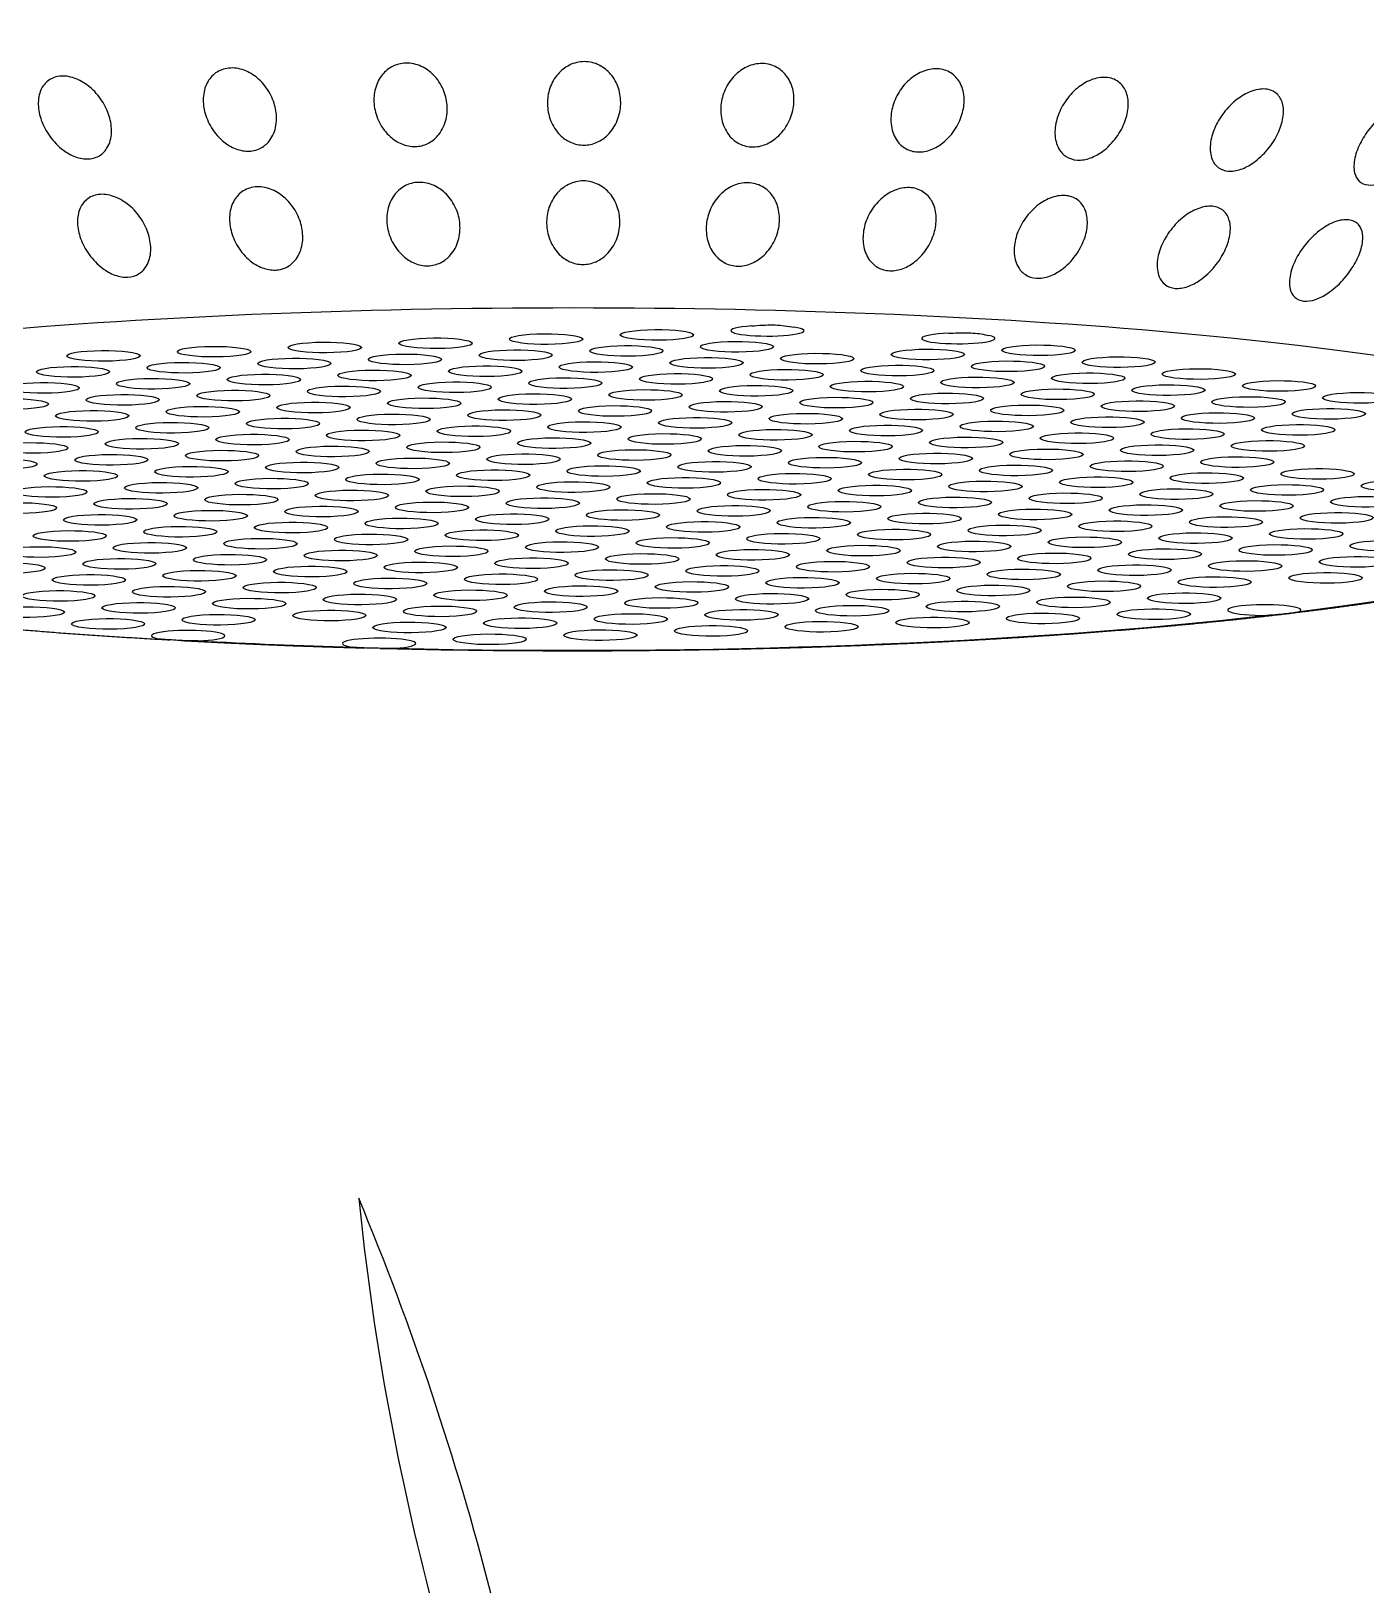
# Model space of a CAD drawing. Extents: x 398 to 508, y 628 to 778.
# Drawn here: x 442.644 to 444.301, y 700.406 to 702.346 of the extents above; entities that cross this region are included whole.
import ezdxf

# ---------------------------------------------------------------- set-up
doc = ezdxf.new("R2010")
doc.units = 0
doc.header["$MEASUREMENT"] = 0
doc.layers.add('1', color=4, linetype='Continuous')
doc.layers.add('DIM', color=3, linetype='Continuous')

# ---------------------------------------------------------------- blocks, each defined once
blk = doc.blocks.new('SUCTION')
at = {"layer": '1'}
for centre, major_axis, start_param, end_param in [((0.0017, 0.059), (-0.0289, 1.8748), 3.141593, 6.283185), ((-0.4641, 0.0518), (-0.022, 1.427), 2.994561, 6.430217)]:
    blk.add_ellipse(centre, major_axis=major_axis, ratio=0.145722, start_param=start_param, end_param=end_param, dxfattribs=at)
at = {"layer": '1', "color": 3}
for centre, major_axis, start_param, end_param in [((-0.59, 0.7512), (0.0007, -0.0455), 0.253665, 6.53685), ((-0.461, 0.763), (0.0007, -0.0455), 0.253665, 6.53685), ((-0.3862, 0.7502), (0.0007, -0.0455), 0.253665, 6.53685), ((-0.6443, 0.7265), (0.0007, -0.0455), 0.253665, 6.53685), ((-0.5152, 0.7383), (0.0007, -0.0455), 0.253665, 6.53685), ((-0.5695, 0.7136), (0.0007, -0.0455), 0.253665, 6.53685), ((-0.4404, 0.7255), (0.0007, -0.0455), 0.253665, 6.53685), ((-0.3656, 0.7126), (0.0007, -0.0455), 0.253665, 6.53685), ((-0.6237, 0.6889), (0.0007, -0.0455), 0.253665, 6.53685), ((-0.4947, 0.7008), (0.0007, -0.0455), 0.253665, 6.53685), ((-0.4199, 0.6879), (0.0007, -0.0455), 0.253665, 6.53685), ((-0.549, 0.6761), (0.0007, -0.0455), 0.253665, 6.53685), ((-0.3451, 0.6751), (0.0007, -0.0455), 0.253665, 6.53685), ((-0.6032, 0.6514), (0.0007, -0.0455), 0.253665, 6.53685), ((-0.4742, 0.6632), (0.0007, -0.0455), 0.253665, 6.53685), ((-0.3994, 0.6504), (0.0007, -0.0455), 0.253665, 6.53685), ((-0.5284, 0.6385), (0.0007, -0.0455), 0.253665, 6.53685), ((-0.3246, 0.6375), (0.0007, -0.0455), 0.253665, 6.53685), ((-0.6575, 0.6267), (0.0007, -0.0455), 0.253665, 6.53685), ((-0.5827, 0.6138), (0.0007, -0.0455), 0.253665, 6.53685), ((-0.4536, 0.6257), (0.0007, -0.0455), 0.253665, 6.53685), ((-0.3789, 0.6128), (0.0007, -0.0455), 0.253665, 6.53685), ((-0.5079, 0.601), (0.0007, -0.0455), 0.253665, 6.53685), ((-0.637, 0.5891), (0.0007, -0.0455), 0.253665, 6.53685), ((-0.5622, 0.5763), (0.0007, -0.0455), 0.253665, 6.53685), ((-0.4331, 0.5881), (0.0007, -0.0455), 0.253665, 6.53685), ((-0.3583, 0.5753), (0.0007, -0.0455), 0.253665, 6.53685), ((-0.6164, 0.5516), (0.0007, -0.0455), 0.253665, 6.53685), ((-0.4874, 0.5634), (0.0007, -0.0455), 0.253665, 6.53685), ((-0.5416, 0.5387), (0.0007, -0.0455), 0.253665, 6.53685), ((-0.4126, 0.5506), (0.0007, -0.0455), 0.253665, 6.53685), ((-0.3378, 0.5377), (0.0007, -0.0455), 0.253665, 6.53685), ((-0.6707, 0.5269), (0.0007, -0.0455), 4.977964, 10.008312), ((-0.5959, 0.514), (0.0007, -0.0455), 0.253665, 6.53685), ((-0.4669, 0.5259), (0.0007, -0.0455), 0.253665, 6.53685), ((-0.3921, 0.513), (0.0007, -0.0455), 0.253665, 6.53685), ((-0.5211, 0.5012), (0.0007, -0.0455), 0.253665, 6.53685), ((-0.3173, 0.5002), (0.0007, -0.0455), 0.253665, 6.53685), ((-0.6502, 0.4893), (0.0007, -0.0455), 0.253665, 6.53685), ((-0.5754, 0.4765), (0.0007, -0.0455), 0.253665, 6.53685), ((-0.4463, 0.4883), (0.0007, -0.0455), 0.253665, 6.53685), ((-0.3715, 0.4755), (0.0007, -0.0455), 0.253665, 6.53685), ((-0.4786, 0.0515), (-0.0215, 1.3915), 1.229121, 1.372604), ((-0.5006, 0.4636), (0.0007, -0.0455), 0.253665, 6.53685), ((-0.6296, 0.4518), (0.0007, -0.0455), 0.253665, 6.53685), ((-0.5549, 0.4389), (0.0007, -0.0455), 0.253665, 6.53685), ((-0.4258, 0.4508), (0.0007, -0.0455), 0.253665, 6.53685), ((-0.351, 0.4379), (0.0007, -0.0455), 0.253665, 6.53685), ((-0.4801, 0.4261), (0.0007, -0.0455), 0.253665, 6.53685), ((-0.6091, 0.4142), (0.0007, -0.0455), 0.253665, 6.53685), ((-0.5343, 0.4014), (0.0007, -0.0455), 0.253665, 6.53685), ((-0.4053, 0.4132), (0.0007, -0.0455), 0.253665, 6.53685), ((-0.3305, 0.4003), (0.0007, -0.0455), 0.253665, 6.53685), ((-0.5886, 0.3767), (0.0007, -0.0455), 0.253665, 6.53685), ((-0.4595, 0.3885), (0.0007, -0.0455), 0.253665, 6.53685), ((-0.5138, 0.3638), (0.0007, -0.0455), 0.253665, 6.53685), ((-0.3848, 0.3757), (0.0007, -0.0455), 0.253665, 6.53685), ((-0.31, 0.3628), (0.0007, -0.0455), 0.253665, 6.53685), ((-0.6428, 0.352), (0.0007, -0.0455), 0.253665, 6.53685), ((-0.5681, 0.3391), (0.0007, -0.0455), 0.253665, 6.53685), ((-0.439, 0.351), (0.0007, -0.0455), 0.253665, 6.53685), ((-0.3642, 0.3381), (0.0007, -0.0455), 0.253665, 6.53685), ((-0.4933, 0.3263), (0.0007, -0.0455), 0.253665, 6.53685), ((-0.6223, 0.3144), (0.0007, -0.0455), 0.253665, 6.53685), ((-0.5475, 0.3016), (0.0007, -0.0455), 0.253665, 6.53685), ((-0.4185, 0.3134), (0.0007, -0.0455), 0.253665, 6.53685), ((-0.3437, 0.3005), (0.0007, -0.0455), 0.253665, 6.53685), ((-0.6766, 0.2897), (0.0007, -0.0455), 5.159783, 10.190131), ((-0.4727, 0.2887), (0.0007, -0.0455), 0.253665, 6.53685), ((-0.6018, 0.2769), (0.0007, -0.0455), 0.253665, 6.53685), ((-0.527, 0.264), (0.0007, -0.0455), 0.253665, 6.53685), ((-0.398, 0.2758), (0.0007, -0.0455), 0.253665, 6.53685), ((-0.3232, 0.263), (0.0007, -0.0455), 0.253665, 6.53685), ((-0.6561, 0.2522), (0.0007, -0.0455), 0.253665, 6.53685), ((-0.4522, 0.2512), (0.0007, -0.0455), 0.253665, 6.53685), ((-0.5813, 0.2393), (0.0007, -0.0455), 0.253665, 6.53685), ((-0.5065, 0.2265), (0.0007, -0.0455), 0.253665, 6.53685), ((-0.3774, 0.2383), (0.0007, -0.0455), 0.253665, 6.53685), ((-0.3026, 0.2254), (0.0007, -0.0455), 0.253665, 6.53685), ((-0.4786, 0.0515), (-0.0215, 1.3915), 1.410939, 2.237983), ((-0.6355, 0.2146), (0.0007, -0.0455), 0.253665, 6.53685), ((-0.4317, 0.2136), (0.0007, -0.0455), 0.253665, 6.53685), ((-0.5607, 0.2018), (0.0007, -0.0455), 0.253665, 6.53685), ((-0.486, 0.1889), (0.0007, -0.0455), 0.253665, 6.53685), ((-0.3569, 0.2007), (0.0007, -0.0455), 0.253665, 6.53685), ((-0.615, 0.1771), (0.0007, -0.0455), 0.253665, 6.53685), ((-0.5402, 0.1642), (0.0007, -0.0455), 0.253665, 6.53685), ((-0.4112, 0.176), (0.0007, -0.0455), 0.253665, 6.53685), ((-0.3364, 0.1632), (0.0007, -0.0455), 0.253665, 6.53685), ((-0.6693, 0.1524), (0.0007, -0.0455), 0.253665, 6.53685), ((-0.4654, 0.1513), (0.0007, -0.0455), 0.253665, 6.53685), ((-0.5945, 0.1395), (0.0007, -0.0455), 0.253665, 6.53685), ((-0.5197, 0.1267), (0.0007, -0.0455), 0.253665, 6.53685), ((-0.3906, 0.1385), (0.0007, -0.0455), 0.253665, 6.53685), ((-0.3159, 0.1256), (0.0007, -0.0455), 0.253665, 6.53685), ((-0.6487, 0.1148), (0.0007, -0.0455), 0.253665, 6.53685), ((-0.4449, 0.1138), (0.0007, -0.0455), 0.253665, 6.53685), ((-0.574, 0.102), (0.0007, -0.0455), 0.253665, 6.53685), ((-0.4992, 0.0891), (0.0007, -0.0455), 0.253665, 6.53685), ((-0.3701, 0.1009), (0.0007, -0.0455), 0.253665, 6.53685), ((-0.2953, 0.0881), (0.0007, -0.0455), 0.253665, 6.53685), ((-0.6282, 0.0773), (0.0007, -0.0455), 0.253665, 6.53685), ((-0.4244, 0.0762), (0.0007, -0.0455), 0.253665, 6.53685), ((-0.5534, 0.0644), (0.0007, -0.0455), 0.253665, 6.53685), ((-0.4786, 0.0515), (0.0007, -0.0455), 0.253665, 6.53685), ((-0.3496, 0.0634), (0.0007, -0.0455), 0.253665, 6.53685), ((-0.6077, 0.0397), (0.0007, -0.0455), 0.253665, 6.53685), ((-0.4039, 0.0387), (0.0007, -0.0455), 0.253665, 6.53685), ((-0.662, 0.015), (0.0007, -0.0455), 0.253665, 6.53685), ((-0.5329, 0.0268), (0.0007, -0.0455), 0.253665, 6.53685), ((-0.4581, 0.014), (0.0007, -0.0455), 0.253665, 6.53685), ((-0.3291, 0.0258), (0.0007, -0.0455), 0.253665, 6.53685), ((-0.5872, 0.0022), (0.0007, -0.0455), 0.253665, 6.53685), ((-0.5124, -0.0107), (0.0007, -0.0455), 0.253665, 6.53685), ((-0.3833, 0.0011), (0.0007, -0.0455), 0.253665, 6.53685), ((-0.6414, -0.0225), (0.0007, -0.0455), 0.253665, 6.53685), ((-0.4376, -0.0236), (0.0007, -0.0455), 0.253665, 6.53685), ((-0.3085, -0.0117), (0.0007, -0.0455), 0.253665, 6.53685), ((-0.5666, -0.0354), (0.0007, -0.0455), 0.253665, 6.53685), ((-0.4919, -0.0483), (0.0007, -0.0455), 0.253665, 6.53685), ((-0.3628, -0.0364), (0.0007, -0.0455), 0.253665, 6.53685), ((-0.288, -0.0493), (0.0007, -0.0455), 0.253665, 6.53685), ((-0.6209, -0.0601), (0.0007, -0.0455), 0.253665, 6.53685), ((-0.4171, -0.0611), (0.0007, -0.0455), 0.253665, 6.53685), ((-0.5461, -0.073), (0.0007, -0.0455), 0.253665, 6.53685), ((-0.4713, -0.0858), (0.0007, -0.0455), 0.253665, 6.53685), ((-0.3423, -0.074), (0.0007, -0.0455), 0.253665, 6.53685), ((-0.6004, -0.0977), (0.0007, -0.0455), 0.253665, 6.53685), ((-0.3965, -0.0987), (0.0007, -0.0455), 0.253665, 6.53685), ((-0.6546, -0.1223), (0.0007, -0.0455), 0.253665, 6.53685), ((-0.5256, -0.1105), (0.0007, -0.0455), 0.253665, 6.53685), ((-0.4508, -0.1234), (0.0007, -0.0455), 0.253665, 6.53685), ((-0.3218, -0.1115), (0.0007, -0.0455), 0.253665, 6.53685), ((-0.5799, -0.1352), (0.0007, -0.0455), 0.253665, 6.53685), ((-0.376, -0.1362), (0.0007, -0.0455), 0.253665, 6.53685), ((-0.6341, -0.1599), (0.0007, -0.0455), 0.253665, 6.53685), ((-0.5051, -0.1481), (0.0007, -0.0455), 0.253665, 6.53685), ((-0.4303, -0.1609), (0.0007, -0.0455), 0.253665, 6.53685), ((-0.3012, -0.1491), (0.0007, -0.0455), 0.253665, 6.53685), ((-0.5593, -0.1728), (0.0007, -0.0455), 0.253665, 6.53685), ((-0.4845, -0.1856), (0.0007, -0.0455), 0.253665, 6.53685), ((-0.3555, -0.1738), (0.0007, -0.0455), 0.253665, 6.53685), ((-0.6136, -0.1975), (0.0007, -0.0455), 0.253665, 6.53685), ((-0.4098, -0.1985), (0.0007, -0.0455), 0.253665, 6.53685), ((-0.2807, -0.1866), (0.0007, -0.0455), 2.01819, 7.048538), ((-0.5388, -0.2103), (0.0007, -0.0455), 0.253665, 6.53685), ((-0.464, -0.2232), (0.0007, -0.0455), 0.253665, 6.53685), ((-0.335, -0.2113), (0.0007, -0.0455), 0.253665, 6.53685), ((-0.5931, -0.235), (0.0007, -0.0455), 0.253665, 6.53685), ((-0.3892, -0.236), (0.0007, -0.0455), 0.253665, 6.53685), ((-0.6473, -0.2597), (0.0007, -0.0455), 0.253665, 6.53685), ((-0.5183, -0.2479), (0.0007, -0.0455), 0.253665, 6.53685), ((-0.4435, -0.2607), (0.0007, -0.0455), 0.253665, 6.53685), ((-0.3144, -0.2489), (0.0007, -0.0455), 0.253665, 6.53685), ((-0.5725, -0.2726), (0.0007, -0.0455), 0.253665, 6.53685), ((-0.3687, -0.2736), (0.0007, -0.0455), 0.253665, 6.53685), ((-0.6268, -0.2973), (0.0007, -0.0455), 0.253665, 6.53685), ((-0.4978, -0.2854), (0.0007, -0.0455), 0.253665, 6.53685), ((-0.423, -0.2983), (0.0007, -0.0455), 0.253665, 6.53685), ((-0.552, -0.3101), (0.0007, -0.0455), 0.253665, 6.53685), ((-0.3482, -0.3111), (0.0007, -0.0455), 0.253665, 6.53685), ((-0.6063, -0.3348), (0.0007, -0.0455), 0.253665, 6.53685), ((-0.4772, -0.323), (0.0007, -0.0455), 0.253665, 6.53685), ((-0.4024, -0.3358), (0.0007, -0.0455), 0.253665, 6.53685), ((-0.5315, -0.3477), (0.0007, -0.0455), 0.253665, 6.53685), ((-0.4567, -0.3605), (0.0007, -0.0455), 0.253665, 6.53685), ((-0.3277, -0.3487), (0.0007, -0.0455), 0.253665, 6.53685), ((-0.5858, -0.3724), (0.0007, -0.0455), 0.253665, 6.53685), ((-0.3819, -0.3734), (0.0007, -0.0455), 0.253665, 6.53685), ((-0.64, -0.3971), (0.0007, -0.0455), 0.253665, 6.53685), ((-0.511, -0.3852), (0.0007, -0.0455), 0.253665, 6.53685), ((-0.4362, -0.3981), (0.0007, -0.0455), 0.253665, 6.53685), ((-0.3071, -0.3863), (0.0007, -0.0455), 0.253665, 6.53685), ((-0.5652, -0.4099), (0.0007, -0.0455), 0.253665, 6.53685), ((-0.3614, -0.4109), (0.0007, -0.0455), 0.253665, 6.53685), ((-0.6195, -0.4346), (0.0007, -0.0455), 0.253665, 6.53685), ((-0.4904, -0.4228), (0.0007, -0.0455), 0.253665, 6.53685), ((-0.4157, -0.4356), (0.0007, -0.0455), 0.253665, 6.53685), ((-0.2866, -0.4238), (0.0007, -0.0455), 1.836372, 6.86672), ((-0.5447, -0.4475), (0.0007, -0.0455), 0.253665, 6.53685), ((-0.3409, -0.4485), (0.0007, -0.0455), 0.253665, 6.53685), ((-0.599, -0.4722), (0.0007, -0.0455), 0.253665, 6.53685), ((-0.4699, -0.4603), (0.0007, -0.0455), 0.253665, 6.53685), ((-0.3951, -0.4732), (0.0007, -0.0455), 0.253665, 6.53685), ((-0.5242, -0.485), (0.0007, -0.0455), 0.253665, 6.53685), ((-0.3203, -0.4861), (0.0007, -0.0455), 0.253665, 6.53685), ((-0.5784, -0.5097), (0.0007, -0.0455), 0.253665, 6.53685), ((-0.4494, -0.4979), (0.0007, -0.0455), 0.253665, 6.53685), ((-0.3746, -0.5108), (0.0007, -0.0455), 0.253665, 6.53685), ((-0.6327, -0.5344), (0.0007, -0.0455), 0.253665, 6.53685), ((-0.5037, -0.5226), (0.0007, -0.0455), 0.253665, 6.53685), ((-0.2998, -0.5236), (0.0007, -0.0455), 0.253665, 6.53685), ((-0.5579, -0.5473), (0.0007, -0.0455), 0.253665, 6.53685), ((-0.4289, -0.5355), (0.0007, -0.0455), 0.253665, 6.53685), ((-0.3541, -0.5483), (0.0007, -0.0455), 0.253665, 6.53685), ((-0.6122, -0.572), (0.0007, -0.0455), 0.253665, 6.53685), ((-0.4831, -0.5601), (0.0007, -0.0455), 0.253665, 6.53685), ((-0.4083, -0.573), (0.0007, -0.0455), 0.253665, 6.53685), ((-0.5374, -0.5848), (0.0007, -0.0455), 0.253665, 6.53685), ((-0.3336, -0.5859), (0.0007, -0.0455), 0.253665, 6.53685), ((-0.5917, -0.6095), (0.0007, -0.0455), 0.253665, 6.53685), ((-0.4626, -0.5977), (0.0007, -0.0455), 0.253665, 6.53685), ((-0.3878, -0.6106), (0.0007, -0.0455), 0.253665, 6.53685), ((-0.5169, -0.6224), (0.0007, -0.0455), 0.253665, 6.53685), ((-0.313, -0.6234), (0.0007, -0.0455), 0.253665, 6.53685), ((-0.5711, -0.6471), (0.0007, -0.0455), 0.253665, 6.53685), ((-0.4421, -0.6353), (0.0007, -0.0455), 0.253665, 6.53685), ((-0.3673, -0.6481), (0.0007, -0.0455), 0.253665, 6.53685), ((-0.4963, -0.66), (0.0007, -0.0455), 0.253665, 6.53685), ((-0.6254, -0.6718), (0.0007, -0.0455), 0.253665, 6.53685), ((-0.5506, -0.6846), (0.0007, -0.0455), 0.253665, 6.53685), ((-0.4216, -0.6728), (0.0007, -0.0455), 0.253665, 6.53685), ((-0.3468, -0.6857), (0.0007, -0.0455), 0.253665, 6.53685), ((-0.6049, -0.7093), (0.0007, -0.0455), 0.253665, 6.53685), ((-0.4758, -0.6975), (0.0007, -0.0455), 0.253665, 6.53685), ((-0.5301, -0.7222), (0.0007, -0.0455), 0.253665, 6.53685), ((-0.401, -0.7104), (0.0007, -0.0455), 0.253665, 6.53685), ((-0.3262, -0.7232), (0.0007, -0.0455), 0.253665, 6.53685), ((-0.5843, -0.7469), (0.0007, -0.0455), 0.253665, 6.53685), ((-0.4553, -0.7351), (0.0007, -0.0455), 0.253665, 6.53685), ((-0.3805, -0.7479), (0.0007, -0.0455), 0.253665, 6.53685), ((-0.5096, -0.7598), (0.0007, -0.0455), 0.253665, 6.53685), ((-0.5638, -0.7845), (0.0007, -0.0455), 0.253665, 6.53685), ((-0.4348, -0.7726), (0.0007, -0.0455), 0.253665, 6.53685), ((-0.36, -0.7855), (0.0007, -0.0455), 0.253665, 6.53685), ((-0.489, -0.7973), (0.0007, -0.0455), 0.253665, 6.53685), ((-0.6181, -0.8091), (0.0007, -0.0455), 6.025162, 11.05551), ((-0.5433, -0.822), (0.0007, -0.0455), 0.253665, 6.53685), ((-0.4142, -0.8102), (0.0007, -0.0455), 0.253665, 6.53685), ((-0.3395, -0.823), (0.0007, -0.0455), 0.253665, 6.53685), ((-0.4685, -0.8349), (0.0007, -0.0455), 0.253665, 6.53685), ((-0.5228, -0.8596), (0.0007, -0.0455), 0.253665, 6.53685), ((-0.3937, -0.8477), (0.0007, -0.0455), 0.253665, 6.53685), ((-0.577, -0.8843), (0.0007, -0.0455), 0.253665, 6.53685), ((-0.448, -0.8724), (0.0007, -0.0455), 0.253665, 6.53685), ((-0.4786, 0.0515), (-0.0215, 1.3915), 2.276318, 2.419801), ((-0.5022, -0.8971), (0.0007, -0.0455), 0.253665, 6.53685), ((-0.3732, -0.8853), (0.0007, -0.0455), 0.253665, 6.53685), ((-0.5565, -0.9218), (0.0007, -0.0455), 0.253665, 6.53685), ((-0.3527, -0.9228), (0.0007, -0.0455), 0.253665, 6.53685), ((-0.4817, -0.9347), (0.0007, -0.0455), 0.253665, 6.53685), ((-0.536, -0.9594), (0.0007, -0.0455), 0.253665, 6.53685), ((-0.4612, -0.9722), (0.0007, -0.0455), 0.253665, 6.53685)]:
    blk.add_ellipse(centre, major_axis=major_axis, ratio=0.145722, start_param=start_param, end_param=end_param, dxfattribs=at)
at = {"layer": '1'}
for points in [[(-0.5163, 1.4629), (-0.5315, 1.4441), (-0.5446, 1.4227), (-0.5564, 1.3987), (-0.5673, 1.3717), (-0.5776, 1.3416), (-0.5874, 1.3084), (-0.5967, 1.272), (-0.6056, 1.2324), (-0.6141, 1.1898), (-0.6221, 1.1442), (-0.6297, 1.0957), (-0.6368, 1.0443), (-0.6435, 0.9903), (-0.6497, 0.9337), (-0.6554, 0.8747), (-0.6606, 0.8135), (-0.6653, 0.7502), (-0.6695, 0.685), (-0.6731, 0.6181), (-0.6762, 0.5496)], [(-0.6767, 0.5355), (-0.6783, 0.4907), (-0.6797, 0.4454), (-0.6809, 0.3996), (-0.6818, 0.3534), (-0.6824, 0.3069)], [(-0.6826, 0.2881), (-0.6831, 0.2145), (-0.6829, 0.1403), (-0.6822, 0.066), (-0.6809, -0.0084), (-0.679, -0.0826), (-0.6766, -0.1565), (-0.6736, -0.2298), (-0.67, -0.3023), (-0.6659, -0.3738), (-0.6613, -0.4441), (-0.6561, -0.513), (-0.6505, -0.5804), (-0.6443, -0.646), (-0.6377, -0.7097), (-0.6306, -0.7713), (-0.6231, -0.8306), (-0.6151, -0.8875), (-0.6068, -0.9418), (-0.598, -0.9934), (-0.5889, -1.0422), (-0.5794, -1.088), (-0.5696, -1.1307), (-0.5595, -1.1704), (-0.549, -1.2068), (-0.5381, -1.24), (-0.5268, -1.27), (-0.515, -1.2969), (-0.5024, -1.3208), (-0.4886, -1.3418), (-0.4728, -1.3603)]]:
    blk.add_open_spline(points, degree=1, dxfattribs=at)
at = {"layer": '1', "color": 3}
for points, knots in [([(-0.0331, 0.7192), (-0.0269, 0.7215), (-0.0201, 0.723), (-0.0071, 0.7235), (-0.0008, 0.7225), (0.009, 0.7183), (0.0133, 0.7153), (0.018, 0.7089), (0.0193, 0.7065), (0.0212, 0.7012), (0.0218, 0.6984), (0.0222, 0.6925), (0.0221, 0.6893), (0.021, 0.683), (0.0201, 0.6799), (0.0166, 0.6705), (0.013, 0.6647), (0.0044, 0.6539), (-0.0015, 0.6486), (-0.014, 0.6401), (-0.0206, 0.637), (-0.0333, 0.6329), (-0.0403, 0.6316), (-0.0539, 0.632), (-0.0604, 0.6336), (-0.0695, 0.6388), (-0.073, 0.6418), (-0.0783, 0.6497), (-0.0799, 0.6546), (-0.0807, 0.6648), (-0.0798, 0.6705), (-0.076, 0.6815), (-0.0731, 0.6868), (-0.0652, 0.6977), (-0.0593, 0.7036), (-0.0464, 0.7131), (-0.0395, 0.7168), (-0.0331, 0.7192)], [0, 0, 0, 0, 0.0233552, 0.0233552, 0.0467103, 0.0467103, 0.0658795, 0.0658795, 0.0754641, 0.0754641, 0.0850487, 0.0850487, 0.0946332, 0.0946332, 0.1042178, 0.1042178, 0.123387, 0.123387, 0.1467421, 0.1467421, 0.1700973, 0.1700973, 0.1945396, 0.1945396, 0.2189818, 0.2189818, 0.2355966, 0.2355966, 0.2522113, 0.2522113, 0.2688261, 0.2688261, 0.2854408, 0.2854408, 0.3098831, 0.3098831, 0.3343253, 0.3343253, 0.3343253, 0.3343253]), ([(-0.1792, 0.6681), (-0.1731, 0.6704), (-0.1663, 0.672), (-0.1532, 0.6725), (-0.1469, 0.6715), (-0.1371, 0.6673), (-0.1329, 0.6642), (-0.1281, 0.6579), (-0.1268, 0.6555), (-0.1249, 0.6502), (-0.1243, 0.6474), (-0.1239, 0.6414), (-0.124, 0.6383), (-0.1251, 0.632), (-0.126, 0.6288), (-0.1295, 0.6195), (-0.1331, 0.6136), (-0.1418, 0.6028), (-0.1476, 0.5975), (-0.1601, 0.589), (-0.1668, 0.5859), (-0.1794, 0.5818), (-0.1865, 0.5806), (-0.2001, 0.581), (-0.2066, 0.5826), (-0.2156, 0.5878), (-0.2192, 0.5908), (-0.2244, 0.5987), (-0.226, 0.6035), (-0.2268, 0.6138), (-0.2259, 0.6195), (-0.2221, 0.6304), (-0.2192, 0.6357), (-0.2113, 0.6466), (-0.2054, 0.6525), (-0.1926, 0.6621), (-0.1857, 0.6657), (-0.1792, 0.6681)], [0, 0, 0, 0, 0.023389, 0.023389, 0.0467779, 0.0467779, 0.0659746, 0.0659746, 0.0755729, 0.0755729, 0.0851712, 0.0851712, 0.0947696, 0.0947696, 0.1043679, 0.1043679, 0.1235645, 0.1235645, 0.1469535, 0.1469535, 0.1703425, 0.1703425, 0.1947513, 0.1947513, 0.2191601, 0.2191601, 0.2357472, 0.2357472, 0.2523342, 0.2523342, 0.2689213, 0.2689213, 0.2855084, 0.2855084, 0.3099172, 0.3099172, 0.334326, 0.334326, 0.334326, 0.334326]), ([(-0.6769, 0.5149), (-0.677, 0.5166), (-0.677, 0.5185), (-0.6771, 0.5248), (-0.677, 0.5294), (-0.6766, 0.5377), (-0.6765, 0.5414), (-0.6762, 0.5485), (-0.6761, 0.5519), (-0.6757, 0.5588), (-0.6755, 0.5621), (-0.6749, 0.5648)], [-0.10333581, -0.10333581, -0.10333581, -0.10333581, -0.09774084, -0.09774084, -0.08402044, -0.08402044, -0.07264257, -0.07264257, -0.06085918, -0.06085918, -0.04630941, -0.04630941, -0.04630941, -0.04630941]), ([(-0.0192, 0.5165), (-0.013, 0.5181), (-0.0063, 0.5188), (0.0068, 0.5178), (0.0131, 0.5159), (0.0228, 0.5104), (0.027, 0.5066), (0.0316, 0.4995), (0.0329, 0.4968), (0.0347, 0.4911), (0.0352, 0.4881), (0.0355, 0.4819), (0.0353, 0.4787), (0.0342, 0.4723), (0.0332, 0.4691), (0.0295, 0.4599), (0.0258, 0.4543), (0.0169, 0.4443), (0.011, 0.4395), (-0.0016, 0.4323), (-0.0083, 0.4298), (-0.0211, 0.4271), (-0.0282, 0.4267), (-0.0418, 0.4287), (-0.0483, 0.4312), (-0.0572, 0.4376), (-0.0607, 0.4412), (-0.0658, 0.45), (-0.0673, 0.4552), (-0.0679, 0.4659), (-0.0669, 0.4718), (-0.0629, 0.4827), (-0.0599, 0.4878), (-0.0518, 0.4982), (-0.0458, 0.5035), (-0.0327, 0.5118), (-0.0257, 0.5148), (-0.0192, 0.5165)], [0, 0, 0, 0, 0.0233552, 0.0233552, 0.0467103, 0.0467103, 0.0658795, 0.0658795, 0.0754641, 0.0754641, 0.0850487, 0.0850487, 0.0946332, 0.0946332, 0.1042178, 0.1042178, 0.123387, 0.123387, 0.1467421, 0.1467421, 0.1700973, 0.1700973, 0.1945396, 0.1945396, 0.2189818, 0.2189818, 0.2355966, 0.2355966, 0.2522113, 0.2522113, 0.2688261, 0.2688261, 0.2854408, 0.2854408, 0.3098831, 0.3098831, 0.3343253, 0.3343253, 0.3343253, 0.3343253]), ([(-0.1664, 0.4815), (-0.1602, 0.4832), (-0.1534, 0.4839), (-0.1403, 0.4829), (-0.134, 0.4811), (-0.1244, 0.4755), (-0.1201, 0.4718), (-0.1155, 0.4646), (-0.1143, 0.4619), (-0.1125, 0.4562), (-0.1119, 0.4532), (-0.1116, 0.447), (-0.1118, 0.4438), (-0.1129, 0.4374), (-0.1139, 0.4342), (-0.1176, 0.425), (-0.1214, 0.4194), (-0.1302, 0.4093), (-0.1361, 0.4045), (-0.1488, 0.3973), (-0.1555, 0.3949), (-0.1683, 0.3922), (-0.1754, 0.3918), (-0.1889, 0.3939), (-0.1954, 0.3963), (-0.2044, 0.4028), (-0.2078, 0.4063), (-0.2129, 0.4151), (-0.2144, 0.4203), (-0.215, 0.431), (-0.2141, 0.4368), (-0.2101, 0.4477), (-0.207, 0.4528), (-0.199, 0.4632), (-0.1929, 0.4686), (-0.1799, 0.4769), (-0.1729, 0.4798), (-0.1664, 0.4815)], [0, 0, 0, 0, 0.023389, 0.023389, 0.0467779, 0.0467779, 0.0659746, 0.0659746, 0.0755729, 0.0755729, 0.0851712, 0.0851712, 0.0947696, 0.0947696, 0.1043679, 0.1043679, 0.1235645, 0.1235645, 0.1469535, 0.1469535, 0.1703425, 0.1703425, 0.1947513, 0.1947513, 0.2191601, 0.2191601, 0.2357472, 0.2357472, 0.2523342, 0.2523342, 0.2689213, 0.2689213, 0.2855084, 0.2855084, 0.3099172, 0.3099172, 0.334326, 0.334326, 0.334326, 0.334326]), ([(-0.6823, 0.27), (-0.6823, 0.271), (-0.6824, 0.2721), (-0.6827, 0.2777), (-0.6827, 0.2824), (-0.6826, 0.2913), (-0.6826, 0.2953), (-0.6825, 0.3033), (-0.6825, 0.3072), (-0.6823, 0.3151), (-0.6821, 0.3191), (-0.6817, 0.3225)], [-0.10333223, -0.10333223, -0.10333223, -0.10333223, -0.09981809, -0.09981809, -0.08531374, -0.08531374, -0.07331614, -0.07331614, -0.06095866, -0.06095866, -0.0463084, -0.0463084, -0.0463084, -0.0463084]), ([(-0.0093, 0.3059), (-0.003, 0.3068), (0.0038, 0.3067), (0.0169, 0.3041), (0.0231, 0.3015), (0.0327, 0.2946), (0.0368, 0.2903), (0.0413, 0.2825), (0.0425, 0.2796), (0.0442, 0.2736), (0.0447, 0.2704), (0.0449, 0.2641), (0.0446, 0.2609), (0.0433, 0.2545), (0.0423, 0.2513), (0.0384, 0.2424), (0.0346, 0.2371), (0.0256, 0.228), (0.0195, 0.2238), (0.0067, 0.2179), (0, 0.2162), (-0.0128, 0.215), (-0.0199, 0.2154), (-0.0335, 0.2191), (-0.0399, 0.2223), (-0.0487, 0.2299), (-0.0522, 0.234), (-0.0571, 0.2435), (-0.0585, 0.249), (-0.0589, 0.26), (-0.0578, 0.2658), (-0.0536, 0.2765), (-0.0505, 0.2813), (-0.0422, 0.291), (-0.036, 0.2958), (-0.0228, 0.3027), (-0.0158, 0.3049), (-0.0093, 0.3059)], [0, 0, 0, 0, 0.0233552, 0.0233552, 0.0467103, 0.0467103, 0.0658795, 0.0658795, 0.0754641, 0.0754641, 0.0850487, 0.0850487, 0.0946332, 0.0946332, 0.1042178, 0.1042178, 0.123387, 0.123387, 0.1467421, 0.1467421, 0.1700973, 0.1700973, 0.1945396, 0.1945396, 0.2189818, 0.2189818, 0.2355966, 0.2355966, 0.2522113, 0.2522113, 0.2688261, 0.2688261, 0.2854408, 0.2854408, 0.3098831, 0.3098831, 0.3343253, 0.3343253, 0.3343253, 0.3343253]), ([(-0.1572, 0.2876), (-0.1509, 0.2886), (-0.1441, 0.2885), (-0.131, 0.2859), (-0.1248, 0.2833), (-0.1152, 0.2764), (-0.111, 0.2721), (-0.1066, 0.2643), (-0.1053, 0.2614), (-0.1036, 0.2554), (-0.1032, 0.2522), (-0.1029, 0.2459), (-0.1032, 0.2426), (-0.1045, 0.2363), (-0.1055, 0.2331), (-0.1094, 0.2242), (-0.1133, 0.2189), (-0.1223, 0.2097), (-0.1283, 0.2056), (-0.1411, 0.1997), (-0.1479, 0.198), (-0.1607, 0.1968), (-0.1678, 0.1972), (-0.1814, 0.2009), (-0.1878, 0.2042), (-0.1966, 0.2117), (-0.2, 0.2158), (-0.2049, 0.2253), (-0.2064, 0.2308), (-0.2067, 0.2418), (-0.2057, 0.2476), (-0.2015, 0.2582), (-0.1983, 0.2631), (-0.1901, 0.2727), (-0.1839, 0.2775), (-0.1707, 0.2845), (-0.1637, 0.2867), (-0.1572, 0.2876)], [0, 0, 0, 0, 0.023389, 0.023389, 0.0467779, 0.0467779, 0.0659746, 0.0659746, 0.0755729, 0.0755729, 0.0851712, 0.0851712, 0.0947696, 0.0947696, 0.1043679, 0.1043679, 0.1235645, 0.1235645, 0.1469535, 0.1469535, 0.1703425, 0.1703425, 0.1947513, 0.1947513, 0.2191601, 0.2191601, 0.2357472, 0.2357472, 0.2523342, 0.2523342, 0.2689213, 0.2689213, 0.2855084, 0.2855084, 0.3099172, 0.3099172, 0.334326, 0.334326, 0.334326, 0.334326]), ([(-0.1516, 0.0897), (-0.1453, 0.0899), (-0.1385, 0.0891), (-0.1255, 0.085), (-0.1192, 0.0816), (-0.1098, 0.0736), (-0.1057, 0.0688), (-0.1014, 0.0604), (-0.1002, 0.0573), (-0.0987, 0.0511), (-0.0982, 0.0479), (-0.0981, 0.0415), (-0.0985, 0.0383), (-0.0999, 0.032), (-0.101, 0.029), (-0.105, 0.0204), (-0.109, 0.0156), (-0.1182, 0.0074), (-0.1243, 0.004), (-0.1372, -0.0004), (-0.144, -0.0013), (-0.1569, -0.0011), (-0.164, 0.0001), (-0.1774, 0.0054), (-0.1838, 0.0094), (-0.1925, 0.018), (-0.1958, 0.0225), (-0.2006, 0.0326), (-0.2019, 0.0383), (-0.202, 0.0493), (-0.2009, 0.0551), (-0.1965, 0.0653), (-0.1932, 0.0698), (-0.1848, 0.0785), (-0.1785, 0.0826), (-0.1652, 0.0881), (-0.1581, 0.0895), (-0.1516, 0.0897)], [0, 0, 0, 0, 0.023389, 0.023389, 0.0467779, 0.0467779, 0.0659746, 0.0659746, 0.0755729, 0.0755729, 0.0851712, 0.0851712, 0.0947696, 0.0947696, 0.1043679, 0.1043679, 0.1235645, 0.1235645, 0.1469535, 0.1469535, 0.1703425, 0.1703425, 0.1947513, 0.1947513, 0.2191601, 0.2191601, 0.2357472, 0.2357472, 0.2523342, 0.2523342, 0.2689213, 0.2689213, 0.2855084, 0.2855084, 0.3099172, 0.3099172, 0.334326, 0.334326, 0.334326, 0.334326]), ([(-0.0033, 0.091), (0.003, 0.0912), (0.0098, 0.0903), (0.0228, 0.0861), (0.029, 0.0828), (0.0384, 0.0748), (0.0425, 0.07), (0.0469, 0.0616), (0.048, 0.0585), (0.0496, 0.0523), (0.05, 0.0491), (0.0501, 0.0427), (0.0498, 0.0395), (0.0484, 0.0332), (0.0473, 0.0302), (0.0432, 0.0217), (0.0393, 0.0168), (0.0301, 0.0087), (0.024, 0.0052), (0.0111, 0.0008), (0.0043, -0.0001), (-0.0085, 0.0001), (-0.0157, 0.0014), (-0.0292, 0.0066), (-0.0355, 0.0106), (-0.0442, 0.0192), (-0.0476, 0.0237), (-0.0523, 0.0338), (-0.0536, 0.0395), (-0.0538, 0.0506), (-0.0526, 0.0563), (-0.0482, 0.0665), (-0.045, 0.071), (-0.0365, 0.0798), (-0.0303, 0.0839), (-0.0169, 0.0894), (-0.0098, 0.0907), (-0.0033, 0.091)], [0, 0, 0, 0, 0.0233552, 0.0233552, 0.0467103, 0.0467103, 0.0658795, 0.0658795, 0.0754641, 0.0754641, 0.0850487, 0.0850487, 0.0946332, 0.0946332, 0.1042178, 0.1042178, 0.123387, 0.123387, 0.1467421, 0.1467421, 0.1700973, 0.1700973, 0.1945396, 0.1945396, 0.2189818, 0.2189818, 0.2355966, 0.2355966, 0.2522113, 0.2522113, 0.2688261, 0.2688261, 0.2854408, 0.2854408, 0.3098831, 0.3098831, 0.3343253, 0.3343253, 0.3343253, 0.3343253]), ([(-0.1498, -0.1088), (-0.1435, -0.1093), (-0.1367, -0.1109), (-0.1238, -0.1165), (-0.1176, -0.1206), (-0.1083, -0.1296), (-0.1043, -0.1348), (-0.1001, -0.1437), (-0.099, -0.1468), (-0.0976, -0.1532), (-0.0972, -0.1564), (-0.0973, -0.1627), (-0.0976, -0.1659), (-0.0992, -0.1719), (-0.1003, -0.1748), (-0.1046, -0.1827), (-0.1086, -0.1871), (-0.118, -0.1941), (-0.1241, -0.1968), (-0.1372, -0.1996), (-0.144, -0.1998), (-0.1568, -0.1981), (-0.1639, -0.196), (-0.1773, -0.1893), (-0.1836, -0.1846), (-0.1921, -0.1751), (-0.1953, -0.1703), (-0.1999, -0.1598), (-0.2011, -0.154), (-0.201, -0.1431), (-0.1998, -0.1376), (-0.1951, -0.128), (-0.1918, -0.1238), (-0.1832, -0.1161), (-0.1769, -0.1128), (-0.1635, -0.1089), (-0.1564, -0.1083), (-0.1498, -0.1088)], [0, 0, 0, 0, 0.023389, 0.023389, 0.0467779, 0.0467779, 0.0659746, 0.0659746, 0.0755729, 0.0755729, 0.0851712, 0.0851712, 0.0947696, 0.0947696, 0.1043679, 0.1043679, 0.1235645, 0.1235645, 0.1469535, 0.1469535, 0.1703425, 0.1703425, 0.1947513, 0.1947513, 0.2191601, 0.2191601, 0.2357472, 0.2357472, 0.2523342, 0.2523342, 0.2689213, 0.2689213, 0.2855084, 0.2855084, 0.3099172, 0.3099172, 0.334326, 0.334326, 0.334326, 0.334326]), ([(-0.0014, -0.1246), (0.0049, -0.1251), (0.0117, -0.1267), (0.0246, -0.1323), (0.0308, -0.1364), (0.04, -0.1454), (0.044, -0.1506), (0.0482, -0.1594), (0.0493, -0.1625), (0.0507, -0.1689), (0.0511, -0.1721), (0.0511, -0.1785), (0.0507, -0.1816), (0.0492, -0.1876), (0.048, -0.1905), (0.0438, -0.1984), (0.0397, -0.2028), (0.0304, -0.2098), (0.0242, -0.2125), (0.0112, -0.2153), (0.0044, -0.2155), (-0.0084, -0.2138), (-0.0155, -0.2118), (-0.0289, -0.2051), (-0.0352, -0.2004), (-0.0437, -0.1909), (-0.047, -0.1861), (-0.0515, -0.1755), (-0.0528, -0.1698), (-0.0527, -0.1588), (-0.0514, -0.1533), (-0.0468, -0.1437), (-0.0435, -0.1395), (-0.0349, -0.1318), (-0.0285, -0.1285), (-0.0151, -0.1246), (-0.008, -0.124), (-0.0014, -0.1246)], [0, 0, 0, 0, 0.0233552, 0.0233552, 0.0467103, 0.0467103, 0.0658795, 0.0658795, 0.0754641, 0.0754641, 0.0850487, 0.0850487, 0.0946332, 0.0946332, 0.1042178, 0.1042178, 0.123387, 0.123387, 0.1467421, 0.1467421, 0.1700973, 0.1700973, 0.1945396, 0.1945396, 0.2189818, 0.2189818, 0.2355966, 0.2355966, 0.2522113, 0.2522113, 0.2688261, 0.2688261, 0.2854408, 0.2854408, 0.3098831, 0.3098831, 0.3343253, 0.3343253, 0.3343253, 0.3343253]), ([(-0.275, -0.1669), (-0.2749, -0.1679), (-0.2749, -0.169), (-0.2743, -0.1746), (-0.2739, -0.1793), (-0.2734, -0.1882), (-0.2733, -0.1922), (-0.2735, -0.2002), (-0.2737, -0.2041), (-0.2746, -0.2121), (-0.2752, -0.216), (-0.2756, -0.2194)], [-0.10333223, -0.10333223, -0.10333223, -0.10333223, -0.09981809, -0.09981809, -0.08531374, -0.08531374, -0.07331614, -0.07331614, -0.06095866, -0.06095866, -0.0463084, -0.0463084, -0.0463084, -0.0463084]), ([(-0.1518, -0.3046), (-0.1455, -0.3058), (-0.1388, -0.3081), (-0.1259, -0.3151), (-0.1198, -0.3198), (-0.1107, -0.3297), (-0.1068, -0.3352), (-0.1028, -0.3443), (-0.1018, -0.3475), (-0.1004, -0.3539), (-0.1001, -0.3571), (-0.1003, -0.3632), (-0.1007, -0.3662), (-0.1024, -0.3719), (-0.1036, -0.3746), (-0.108, -0.3818), (-0.1121, -0.3856), (-0.1216, -0.3913), (-0.1278, -0.3932), (-0.1409, -0.3945), (-0.1477, -0.3938), (-0.1605, -0.3907), (-0.1676, -0.3879), (-0.1808, -0.3798), (-0.187, -0.3746), (-0.1954, -0.3644), (-0.1986, -0.3593), (-0.2029, -0.3486), (-0.204, -0.3428), (-0.2037, -0.3321), (-0.2023, -0.3269), (-0.1975, -0.3181), (-0.1941, -0.3144), (-0.1854, -0.3079), (-0.179, -0.3054), (-0.1655, -0.3031), (-0.1584, -0.3033), (-0.1518, -0.3046)], [0, 0, 0, 0, 0.023389, 0.023389, 0.0467779, 0.0467779, 0.0659746, 0.0659746, 0.0755729, 0.0755729, 0.0851712, 0.0851712, 0.0947696, 0.0947696, 0.1043679, 0.1043679, 0.1235645, 0.1235645, 0.1469535, 0.1469535, 0.1703425, 0.1703425, 0.1947513, 0.1947513, 0.2191601, 0.2191601, 0.2357472, 0.2357472, 0.2523342, 0.2523342, 0.2689213, 0.2689213, 0.2855084, 0.2855084, 0.3099172, 0.3099172, 0.334326, 0.334326, 0.334326, 0.334326]), ([(-0.0037, -0.337), (0.0026, -0.3382), (0.0094, -0.3406), (0.0222, -0.3476), (0.0283, -0.3522), (0.0374, -0.3621), (0.0413, -0.3676), (0.0453, -0.3767), (0.0463, -0.3799), (0.0477, -0.3863), (0.048, -0.3894), (0.0478, -0.3956), (0.0473, -0.3986), (0.0457, -0.4043), (0.0445, -0.407), (0.0401, -0.4142), (0.036, -0.418), (0.0265, -0.4237), (0.0203, -0.4256), (0.0072, -0.4269), (0.0004, -0.4262), (-0.0124, -0.4231), (-0.0194, -0.4203), (-0.0327, -0.4123), (-0.0389, -0.407), (-0.0473, -0.3968), (-0.0505, -0.3918), (-0.0548, -0.381), (-0.0559, -0.3752), (-0.0556, -0.3645), (-0.0543, -0.3593), (-0.0494, -0.3504), (-0.046, -0.3468), (-0.0373, -0.3403), (-0.0309, -0.3377), (-0.0173, -0.3354), (-0.0102, -0.3357), (-0.0037, -0.337)], [0, 0, 0, 0, 0.0233552, 0.0233552, 0.0467103, 0.0467103, 0.0658795, 0.0658795, 0.0754641, 0.0754641, 0.0850487, 0.0850487, 0.0946332, 0.0946332, 0.1042178, 0.1042178, 0.123387, 0.123387, 0.1467421, 0.1467421, 0.1700973, 0.1700973, 0.1945396, 0.1945396, 0.2189818, 0.2189818, 0.2355966, 0.2355966, 0.2522113, 0.2522113, 0.2688261, 0.2688261, 0.2854408, 0.2854408, 0.3098831, 0.3098831, 0.3343253, 0.3343253, 0.3343253, 0.3343253]), ([(-0.2804, -0.4118), (-0.2803, -0.4136), (-0.2802, -0.4154), (-0.2798, -0.4217), (-0.2795, -0.4263), (-0.2793, -0.4346), (-0.2794, -0.4383), (-0.2798, -0.4454), (-0.2801, -0.4488), (-0.2811, -0.4557), (-0.2818, -0.459), (-0.2824, -0.4617)], [-0.10333581, -0.10333581, -0.10333581, -0.10333581, -0.09774084, -0.09774084, -0.08402044, -0.08402044, -0.07264257, -0.07264257, -0.06085918, -0.06085918, -0.04630941, -0.04630941, -0.04630941, -0.04630941]), ([(-0.1576, -0.4942), (-0.1514, -0.4961), (-0.1446, -0.4992), (-0.1319, -0.5074), (-0.1259, -0.5126), (-0.117, -0.5231), (-0.1132, -0.5289), (-0.1093, -0.5382), (-0.1084, -0.5413), (-0.1071, -0.5476), (-0.1069, -0.5507), (-0.1072, -0.5566), (-0.1077, -0.5594), (-0.1094, -0.5647), (-0.1107, -0.5671), (-0.1152, -0.5735), (-0.1194, -0.5766), (-0.129, -0.5809), (-0.1353, -0.582), (-0.1484, -0.5817), (-0.1552, -0.5803), (-0.168, -0.5758), (-0.175, -0.5722), (-0.1881, -0.563), (-0.1942, -0.5572), (-0.2023, -0.5465), (-0.2054, -0.5413), (-0.2095, -0.5305), (-0.2105, -0.5248), (-0.2101, -0.5146), (-0.2086, -0.5098), (-0.2036, -0.5019), (-0.2001, -0.4988), (-0.1912, -0.4935), (-0.1848, -0.4918), (-0.1712, -0.4912), (-0.1641, -0.4923), (-0.1576, -0.4942)], [0, 0, 0, 0, 0.023389, 0.023389, 0.0467779, 0.0467779, 0.0659746, 0.0659746, 0.0755729, 0.0755729, 0.0851712, 0.0851712, 0.0947696, 0.0947696, 0.1043679, 0.1043679, 0.1235645, 0.1235645, 0.1469535, 0.1469535, 0.1703425, 0.1703425, 0.1947513, 0.1947513, 0.2191601, 0.2191601, 0.2357472, 0.2357472, 0.2523342, 0.2523342, 0.2689213, 0.2689213, 0.2855084, 0.2855084, 0.3099172, 0.3099172, 0.334326, 0.334326, 0.334326, 0.334326]), ([(-0.01, -0.5427), (-0.0038, -0.5446), (0.003, -0.5477), (0.0157, -0.5559), (0.0217, -0.5611), (0.0306, -0.5716), (0.0344, -0.5774), (0.0382, -0.5866), (0.0392, -0.5898), (0.0404, -0.596), (0.0406, -0.5991), (0.0403, -0.605), (0.0398, -0.6079), (0.0381, -0.6131), (0.0368, -0.6155), (0.0323, -0.6219), (0.0281, -0.625), (0.0185, -0.6294), (0.0122, -0.6305), (-0.0009, -0.6302), (-0.0077, -0.6287), (-0.0204, -0.6243), (-0.0274, -0.6208), (-0.0405, -0.6115), (-0.0467, -0.6057), (-0.0548, -0.595), (-0.0579, -0.5898), (-0.062, -0.5789), (-0.063, -0.5733), (-0.0625, -0.5631), (-0.0611, -0.5582), (-0.0561, -0.5503), (-0.0526, -0.5472), (-0.0437, -0.5419), (-0.0372, -0.5402), (-0.0237, -0.5396), (-0.0165, -0.5407), (-0.01, -0.5427)], [0, 0, 0, 0, 0.0233552, 0.0233552, 0.0467103, 0.0467103, 0.0658795, 0.0658795, 0.0754641, 0.0754641, 0.0850487, 0.0850487, 0.0946332, 0.0946332, 0.1042178, 0.1042178, 0.123387, 0.123387, 0.1467421, 0.1467421, 0.1700973, 0.1700973, 0.1945396, 0.1945396, 0.2189818, 0.2189818, 0.2355966, 0.2355966, 0.2522113, 0.2522113, 0.2688261, 0.2688261, 0.2854408, 0.2854408, 0.3098831, 0.3098831, 0.3343253, 0.3343253, 0.3343253, 0.3343253]), ([(-0.1671, -0.6745), (-0.1608, -0.6771), (-0.1542, -0.6808), (-0.1416, -0.6901), (-0.1357, -0.6957), (-0.127, -0.7068), (-0.1233, -0.7127), (-0.1196, -0.7219), (-0.1187, -0.725), (-0.1176, -0.731), (-0.1174, -0.734), (-0.1178, -0.7395), (-0.1184, -0.7421), (-0.1202, -0.7468), (-0.1215, -0.749), (-0.1262, -0.7544), (-0.1305, -0.7568), (-0.1402, -0.7597), (-0.1465, -0.76), (-0.1596, -0.758), (-0.1664, -0.7559), (-0.179, -0.7501), (-0.186, -0.7459), (-0.1989, -0.7356), (-0.2049, -0.7294), (-0.2128, -0.7183), (-0.2158, -0.7131), (-0.2197, -0.7024), (-0.2206, -0.6969), (-0.2199, -0.6874), (-0.2184, -0.683), (-0.2132, -0.6761), (-0.2097, -0.6737), (-0.2007, -0.6698), (-0.1942, -0.6689), (-0.1806, -0.67), (-0.1735, -0.6719), (-0.1671, -0.6745)], [0, 0, 0, 0, 0.023389, 0.023389, 0.0467779, 0.0467779, 0.0659746, 0.0659746, 0.0755729, 0.0755729, 0.0851712, 0.0851712, 0.0947696, 0.0947696, 0.1043679, 0.1043679, 0.1235645, 0.1235645, 0.1469535, 0.1469535, 0.1703425, 0.1703425, 0.1947513, 0.1947513, 0.2191601, 0.2191601, 0.2357472, 0.2357472, 0.2523342, 0.2523342, 0.2689213, 0.2689213, 0.2855084, 0.2855084, 0.3099172, 0.3099172, 0.334326, 0.334326, 0.334326, 0.334326]), ([(-0.0204, -0.7382), (-0.0142, -0.7408), (-0.0075, -0.7445), (0.0051, -0.7538), (0.011, -0.7594), (0.0197, -0.7705), (0.0234, -0.7764), (0.027, -0.7856), (0.0279, -0.7886), (0.029, -0.7947), (0.0292, -0.7976), (0.0288, -0.8032), (0.0282, -0.8058), (0.0264, -0.8105), (0.0251, -0.8126), (0.0204, -0.8181), (0.0162, -0.8205), (0.0065, -0.8234), (0.0002, -0.8236), (-0.0129, -0.8217), (-0.0197, -0.8196), (-0.0323, -0.8138), (-0.0393, -0.8096), (-0.0522, -0.7993), (-0.0582, -0.7931), (-0.0662, -0.782), (-0.0692, -0.7768), (-0.0731, -0.7661), (-0.074, -0.7606), (-0.0733, -0.7511), (-0.0717, -0.7467), (-0.0666, -0.7398), (-0.063, -0.7373), (-0.054, -0.7334), (-0.0475, -0.7326), (-0.0339, -0.7337), (-0.0268, -0.7356), (-0.0204, -0.7382)], [0, 0, 0, 0, 0.0233552, 0.0233552, 0.0467103, 0.0467103, 0.0658795, 0.0658795, 0.0754641, 0.0754641, 0.0850487, 0.0850487, 0.0946332, 0.0946332, 0.1042178, 0.1042178, 0.123387, 0.123387, 0.1467421, 0.1467421, 0.1700973, 0.1700973, 0.1945396, 0.1945396, 0.2189818, 0.2189818, 0.2355966, 0.2355966, 0.2522113, 0.2522113, 0.2688261, 0.2688261, 0.2854408, 0.2854408, 0.3098831, 0.3098831, 0.3343253, 0.3343253, 0.3343253, 0.3343253]), ([(-0.6191, -0.8532), (-0.6193, -0.8529), (-0.6194, -0.8525), (-0.6202, -0.8506), (-0.6206, -0.8483), (-0.6214, -0.8429), (-0.6218, -0.84), (-0.6227, -0.8336), (-0.6231, -0.83), (-0.6241, -0.8216), (-0.6245, -0.8168), (-0.6247, -0.812)], [-0.10333223, -0.10333223, -0.10333223, -0.10333223, -0.09981809, -0.09981809, -0.08531374, -0.08531374, -0.07331614, -0.07331614, -0.06095866, -0.06095866, -0.0463084, -0.0463084, -0.0463084, -0.0463084]), ([(-0.18, -0.8424), (-0.1739, -0.8455), (-0.1673, -0.8498), (-0.1548, -0.86), (-0.1491, -0.866), (-0.1405, -0.8774), (-0.137, -0.8833), (-0.1335, -0.8923), (-0.1326, -0.8953), (-0.1317, -0.901), (-0.1315, -0.9038), (-0.132, -0.9088), (-0.1327, -0.9112), (-0.1346, -0.9153), (-0.1359, -0.9171), (-0.1407, -0.9215), (-0.145, -0.9232), (-0.1548, -0.9246), (-0.1611, -0.924), (-0.1742, -0.9205), (-0.1809, -0.9176), (-0.1935, -0.9106), (-0.2003, -0.9059), (-0.2131, -0.8947), (-0.219, -0.8882), (-0.2267, -0.877), (-0.2296, -0.8718), (-0.2333, -0.8614), (-0.234, -0.8563), (-0.2332, -0.8475), (-0.2315, -0.8437), (-0.2262, -0.838), (-0.2227, -0.8361), (-0.2136, -0.8336), (-0.2071, -0.8337), (-0.1935, -0.8364), (-0.1865, -0.8391), (-0.18, -0.8424)], [0, 0, 0, 0, 0.023389, 0.023389, 0.0467779, 0.0467779, 0.0659746, 0.0659746, 0.0755729, 0.0755729, 0.0851712, 0.0851712, 0.0947696, 0.0947696, 0.1043679, 0.1043679, 0.1235645, 0.1235645, 0.1469535, 0.1469535, 0.1703425, 0.1703425, 0.1947513, 0.1947513, 0.2191601, 0.2191601, 0.2357472, 0.2357472, 0.2523342, 0.2523342, 0.2689213, 0.2689213, 0.2855084, 0.2855084, 0.3099172, 0.3099172, 0.334326, 0.334326, 0.334326, 0.334326]), ([(-0.0345, -0.9202), (-0.0283, -0.9233), (-0.0217, -0.9276), (-0.0094, -0.9378), (-0.0036, -0.9438), (0.0049, -0.9552), (0.0085, -0.9611), (0.012, -0.9701), (0.0128, -0.973), (0.0138, -0.9788), (0.0139, -0.9815), (0.0134, -0.9866), (0.0128, -0.9889), (0.0108, -0.993), (0.0095, -0.9948), (0.0047, -0.9993), (0.0004, -1.0009), (-0.0093, -1.0023), (-0.0156, -1.0018), (-0.0287, -0.9983), (-0.0354, -0.9954), (-0.048, -0.9884), (-0.0548, -0.9837), (-0.0676, -0.9725), (-0.0735, -0.966), (-0.0812, -0.9548), (-0.0841, -0.9495), (-0.0878, -0.9392), (-0.0886, -0.934), (-0.0877, -0.9253), (-0.0861, -0.9214), (-0.0808, -0.9157), (-0.0772, -0.9138), (-0.0681, -0.9114), (-0.0616, -0.9115), (-0.048, -0.9142), (-0.0409, -0.9169), (-0.0345, -0.9202)], [0, 0, 0, 0, 0.0233552, 0.0233552, 0.0467103, 0.0467103, 0.0658795, 0.0658795, 0.0754641, 0.0754641, 0.0850487, 0.0850487, 0.0946332, 0.0946332, 0.1042178, 0.1042178, 0.123387, 0.123387, 0.1467421, 0.1467421, 0.1700973, 0.1700973, 0.1945396, 0.1945396, 0.2189818, 0.2189818, 0.2355966, 0.2355966, 0.2522113, 0.2522113, 0.2688261, 0.2688261, 0.2854408, 0.2854408, 0.3098831, 0.3098831, 0.3343253, 0.3343253, 0.3343253, 0.3343253])]:
    blk.add_open_spline(points, degree=3, knots=knots, dxfattribs=at)
blk = doc.blocks.new('2013GLEAM')
at = {"layer": '1', "color": 3, "linetype": 'Continuous'}
for centre, radius, start, end in [((41.5988, 56.0336), 3.6547, 14.4489, 22.563), ((48.2335, 57.7656), 3.2764, 185.7753, 194.4901)]:
    blk.add_arc(centre, radius, start, end, dxfattribs=at)
at = {"layer": 'DIM', "rotation": 89.11601668126941}
blk.add_blockref('SUCTION', (45.2991, 58.7971), dxfattribs=at)

msp = doc.modelspace()

# ---------------------------------------------------------------- block references
at = {"layer": '1'}
msp.add_blockref('2013GLEAM', (398.077, 643.4604), dxfattribs=at)

doc.saveas('drawing.dxf')
